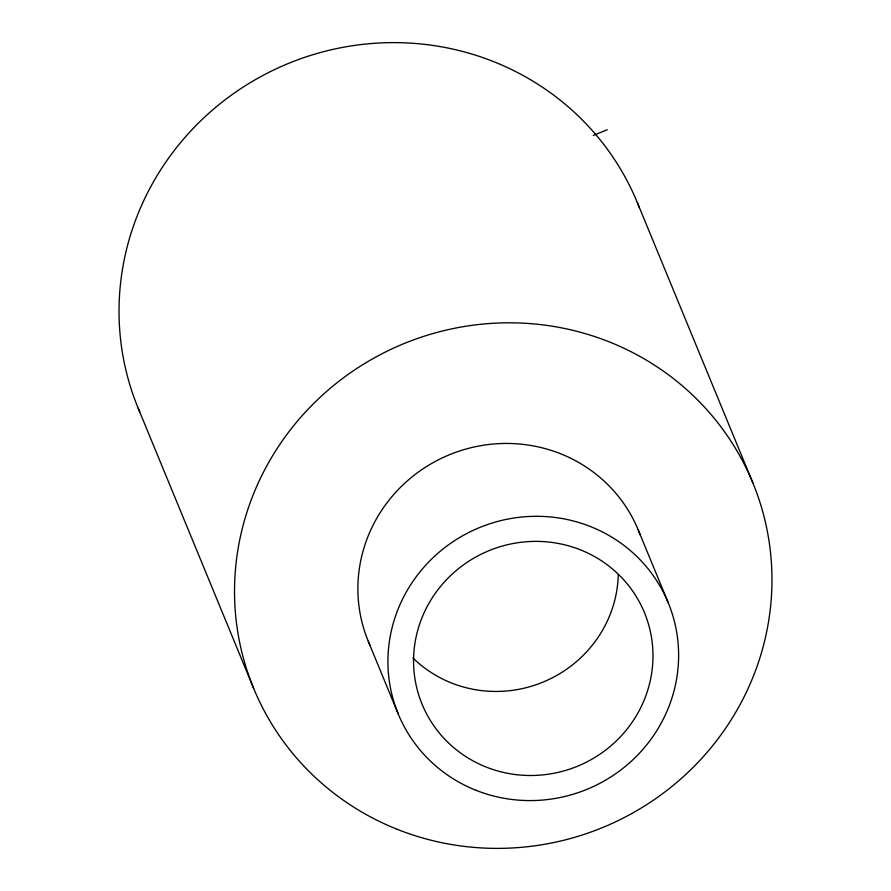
<?xml version="1.0" encoding="UTF-8"?>
<svg xmlns="http://www.w3.org/2000/svg" width="891" height="891" viewBox="0 0 891 891"><rect width="100%" height="100%" fill="white"/><g stroke="black" fill="none" stroke-linecap="round" stroke-linejoin="round"><path stroke-width="1.34" d="M593.283 135.465L607.294 129.696M637.321 202.547L752.795 482.733M638.234 529.956L668.261 602.806M368.25 641.23L398.277 714.081M138.205 408.267L253.679 688.453M618.287 574.673A120.24 116.509 -22.4 0 1 542.352 682.383A120.24 116.509 -22.4 0 1 412.912 657.937M369.865 644.984A146.001 141.48 -22.4 0 1 449.977 454.521A146.001 141.48 -22.4 0 1 640.206 535.034M139.776 412.021A269.928 261.564 -22.4 0 1 288.729 63.317A269.928 261.564 -22.4 0 1 639.337 207.592M475.939 790.272A146.001 141.48 -22.4 0 0 677.606 638.557A146.001 141.48 -22.4 0 0 446.257 546.495A146.001 141.48 -22.4 0 0 475.939 790.272M516.134 774.635A120.24 116.509 -22.4 0 0 644.438 612.618A120.24 116.509 -22.4 0 0 439.23 588.06A120.24 116.509 -22.4 0 0 516.134 774.635M397.252 829.321A269.928 261.564 -22.4 0 0 770.091 548.823A269.928 261.564 -22.4 0 0 342.378 378.63A269.928 261.564 -22.4 0 0 397.252 829.321"/></g></svg>
